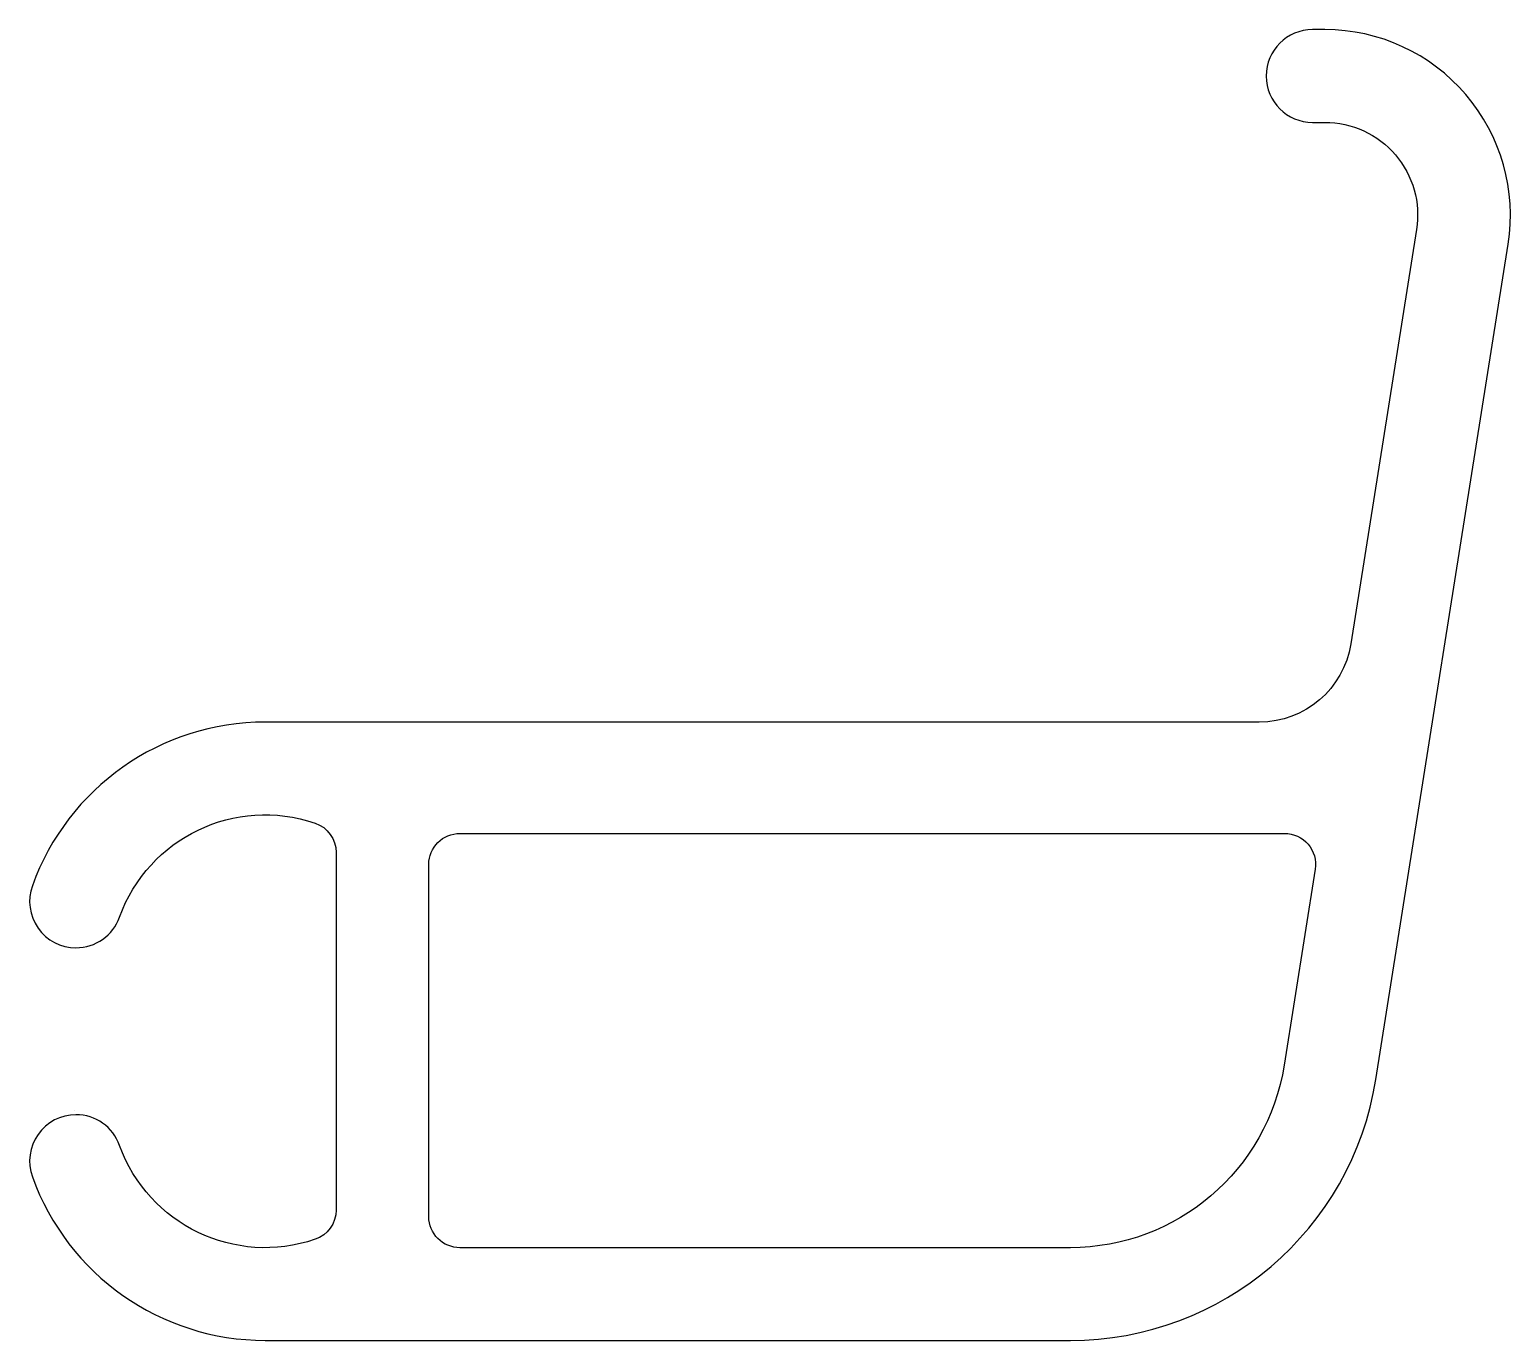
# Model space of a CAD drawing. Extents: x 143.9 to 167.9, y 214.3 to 235.5.
import ezdxf

# ---------------------------------------------------------------- set-up
doc = ezdxf.new("R2010")
doc.units = 0
doc.header["$LTSCALE"] = 15
doc.layers.get('0').update_dxf_attribs({"linetype": 'CONTINUOUS'})

msp = doc.modelspace()

# ---------------------------------------------------------------- linework, layer by layer
at = {"color": 0, "linetype": 'BYBLOCK'}
for p, q in [((144.697, 220.607), (144.697, 220.607)), ((144.673, 217.976), (144.673, 217.976))]:
    msp.add_line(p, q, dxfattribs=at)
for points in [[(147.756, 224.257, 0.316339), (143.992, 221.611, 0.519365), (144.697, 220.607, 0.316339), (145.403, 221.104, -0.409708), (148.565, 222.623, -0.320582), (148.903, 222.15), (148.903, 216.365, -0.320582), (148.565, 215.892, -0.409708), (145.403, 217.411, 0.316339), (144.697, 217.907), (144.697, 217.907, 0.519365), (143.992, 216.904, 0.316339), (147.756, 214.257), (160.778, 214.257, 0.368919), (165.717, 218.475), (167.857, 231.988, 0.461006), (164.894, 235.457), (164.694, 235.457, 1), (164.694, 233.957), (164.894, 233.957, -0.461006), (166.376, 232.223), (165.314, 225.523, -0.368919), (163.833, 224.257)], [(150.903, 222.457), (164.243, 222.457, -0.461006), (164.737, 221.879), (164.235, 218.71, -0.368919), (160.778, 215.757), (150.903, 215.757, -0.414214), (150.403, 216.257), (150.403, 221.957, -0.414214)]]:
    msp.add_lwpolyline(points, format="xyb", close=True, dxfattribs=at)

doc.saveas('drawing.dxf')
